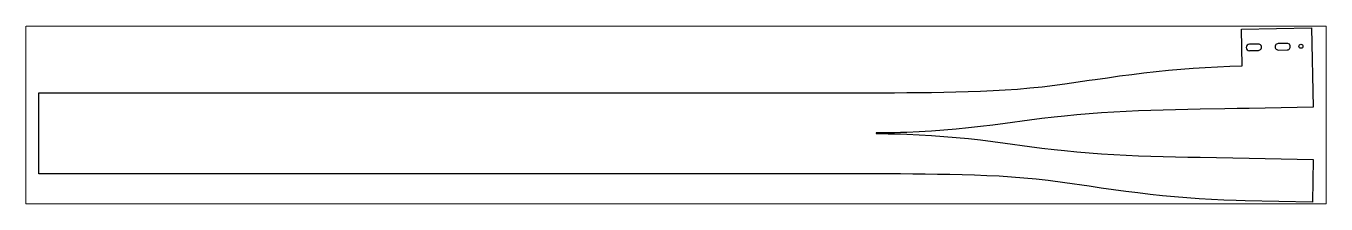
# Paper-space layout 'Layout1' of a CAD drawing. Header units: millimetres. Extents: x 0 to 257, y 80 to 115.
# The model-space entities are those that its viewports show. They can reach past a viewport. Long polylines and large blocks are cut down to what shows.
import ezdxf

# ---------------------------------------------------------------- set-up
doc = ezdxf.new("R2010")
doc.units = ezdxf.units.MM
doc.header["$LTSCALE"] = 25
doc.layers.add('3_Pezzi', color=7, linetype='Continuous')
doc.layers.add('5_Bulloni', color=7, linetype='Continuous')

msp = doc.modelspace()

# ---------------------------------------------------------------- linework, layer by layer
at = {"layer": '3_Pezzi', "color": 3, "linetype": 'Continuous'}
for p, q in [((1974.7, 140.5), (2089.8, 143)), ((1975.9, 80.4), (1974.7, 140.5)), ((2089.8, 143), (2092.6, 13)), ((1774.6, 64), (1794.7, 66.6)), ((1794.7, 66.6), (1814.7, 69)), ((1814.7, 69), (1834.8, 71.2)), ((1834.8, 71.2), (1854.9, 73.3)), ((1854.9, 73.3), (1875.1, 75.1)), ((1875.1, 75.1), (1895.2, 76.6)), ((1895.2, 76.6), (1915.4, 78)), ((1915.4, 78), (1935.5, 79)), ((1935.5, 79), (1955.7, 79.9)), ((1955.7, 79.9), (1975.9, 80.4)), ((1607.2, 42.5), (1627.4, 44.3)), ((1627.4, 44.3), (1647.5, 46.4)), ((1647.5, 46.4), (1684.6, 51.1)), ((1684.6, 51.1), (1724.6, 56.9)), ((1724.6, 56.9), (1734.6, 58.4)), ((1734.6, 58.4), (1754.6, 61.2)), ((1754.6, 61.2), (1774.6, 64)), ((0, -96.5), (0, 36.5)), ((0, 36.5), (1374.7, 36.5)), ((1374.7, 36.5), (1394.9, 36.6)), ((1394.9, 36.6), (1405, 36.6)), ((1405, 36.6), (1425.2, 36.7)), ((1425.2, 36.7), (1445.4, 36.9)), ((1445.4, 36.9), (1465.6, 37.1)), ((1465.6, 37.1), (1485.8, 37.5)), ((1485.8, 37.5), (1506, 37.9)), ((1506, 37.9), (1526.2, 38.4)), ((1526.2, 38.4), (1546.4, 39.1)), ((1546.4, 39.1), (1566.8, 40)), ((1566.8, 40), (1587, 41.1)), ((1587, 41.1), (1607.2, 42.5)), ((1704.4, 0.3), (1684.3, -1.7)), ((1724.6, 2), (1704.4, 0.3)), ((1744.8, 3.5), (1724.6, 2)), ((1765, 4.7), (1744.8, 3.5)), ((1785.3, 5.8), (1765, 4.7)), ((1805.5, 6.7), (1785.3, 5.8)), ((1825.8, 7.4), (1805.5, 6.7)), ((1846, 8), (1825.8, 7.4)), ((1866.3, 8.5), (1846, 8)), ((1886.5, 8.9), (1866.3, 8.5)), ((1906.7, 9.3), (1886.5, 8.9)), ((1947.2, 10), (1906.7, 9.3)), ((1967.4, 10.4), (1947.2, 10)), ((1987.6, 10.7), (1967.4, 10.4)), ((2092.6, 13), (1987.6, 10.7)), ((1526.3, -21.3), (1506.1, -23.3)), ((1546.4, -19.1), (1526.3, -21.3)), ((1566.5, -16.6), (1546.4, -19.1)), ((1586.7, -14), (1566.5, -16.6)), ((1626.9, -8.4), (1586.7, -14)), ((1647, -5.9), (1626.9, -8.4)), ((1667.1, -3.5), (1647, -5.9)), ((1684.3, -1.7), (1667.1, -3.5)), ((1384.8, -29.4), (1374.7, -29.4)), ((1374.7, -29.4), (1374.7, -30.6)), ((1374.7, -30.6), (1384.8, -30.6)), ((1394.9, -29.3), (1384.8, -29.4)), ((1384.8, -30.6), (1394.9, -30.7)), ((1405, -29.1), (1394.9, -29.3)), ((1394.9, -30.7), (1405, -30.9)), ((1415.1, -28.8), (1405, -29.1)), ((1405, -30.9), (1415.1, -31.1)), ((1425.2, -28.5), (1415.1, -28.8)), ((1415.1, -31.1), (1425.2, -31.5)), ((1445.4, -27.6), (1425.2, -28.5)), ((1425.2, -31.5), (1445.4, -32.4)), ((1455.5, -27.1), (1445.4, -27.6)), ((1445.4, -32.4), (1465.7, -33.5)), ((1465.7, -26.5), (1455.5, -27.1)), ((1485.9, -25), (1465.7, -26.5)), ((1465.7, -33.5), (1485.9, -35)), ((1506.1, -23.3), (1485.9, -25)), ((1485.9, -35), (1506.1, -36.7)), ((1506.1, -36.7), (1526.3, -38.7)), ((1526.3, -38.7), (1546.4, -40.9)), ((1546.4, -40.9), (1566.5, -43.4)), ((1566.5, -43.4), (1586.7, -46)), ((1586.7, -46), (1626.9, -51.6)), ((1626.9, -51.6), (1647, -54.1)), ((1647, -54.1), (1667.1, -56.5)), ((1667.1, -56.5), (1684.3, -58.3)), ((1684.3, -58.3), (1704.4, -60.3)), ((1704.4, -60.3), (1724.6, -62)), ((1724.6, -62), (1744.8, -63.5)), ((1744.8, -63.5), (1765, -64.7)), ((1765, -64.7), (1785.3, -65.8)), ((1785.3, -65.8), (1805.5, -66.7)), ((1805.5, -66.7), (1825.8, -67.4)), ((1825.8, -67.4), (1846, -68)), ((1846, -68), (1866.3, -68.5)), ((1866.3, -68.5), (1886.5, -68.9)), ((1886.5, -68.9), (1906.7, -69.3)), ((1906.7, -69.3), (1987.6, -70.7)), ((1987.6, -70.7), (2092.6, -73)), ((2092.6, -73), (2091.1, -143)), ((1374.7, -96.5), (0, -96.5)), ((1415.1, -96.7), (1374.7, -96.5)), ((1435.3, -96.8), (1415.1, -96.7)), ((1455.5, -97), (1435.3, -96.8)), ((1475.7, -97.3), (1455.5, -97)), ((1495.9, -97.6), (1475.7, -97.3)), ((1516.1, -98.1), (1495.9, -97.6)), ((1536.3, -98.7), (1516.1, -98.1)), ((1556.5, -99.5), (1536.3, -98.7)), ((1576.9, -100.5), (1556.5, -99.5)), ((1597.1, -101.8), (1576.9, -100.5)), ((1617.3, -103.4), (1597.1, -101.8)), ((1637.4, -105.3), (1617.3, -103.4)), ((1657.5, -107.6), (1637.4, -105.3)), ((1684.6, -111.1), (1657.5, -107.6)), ((1724.6, -116.9), (1684.6, -111.1)), ((1744.6, -119.8), (1724.6, -116.9)), ((1764.6, -122.6), (1744.6, -119.8)), ((1784.7, -125.3), (1764.6, -122.6)), ((1804.7, -127.8), (1784.7, -125.3)), ((1824.8, -130.1), (1804.7, -127.8)), ((1844.9, -132.3), (1824.8, -130.1)), ((1865, -134.2), (1844.9, -132.3)), ((1885.1, -135.9), (1865, -134.2)), ((1905.3, -137.3), (1885.1, -135.9)), ((1925.5, -138.5), (1905.3, -137.3)), ((1945.6, -139.5), (1925.5, -138.5)), ((1965.8, -140.2), (1945.6, -139.5)), ((1980.6, -140.6), (1965.8, -140.2)), ((2091.1, -143), (1980.6, -140.6))]:
    msp.add_line(p, q, dxfattribs=at)
at = {"layer": '5_Bulloni', "color": 4, "linetype": 'Continuous'}
for p, q in [((2002.3, 116.3), (1987.8, 116)), ((2049.6, 117.4), (2035.1, 117)), ((2035.3, 106.5), (2049.8, 106.9)), ((1988, 105.5), (2002.5, 105.8))]:
    msp.add_line(p, q, dxfattribs=at)
at = {"layer": '5_Bulloni', "color": 2, "linetype": 'Continuous'}
msp.add_circle((2072.4, 112.6), 3.25, dxfattribs=at)
at = {"layer": '5_Bulloni', "color": 4, "linetype": 'Continuous'}
for centre, start, end in [((1987.9, 110.7), 91.2444, 271.2444), ((2002.4, 111.1), 271.2444, 91.2444), ((2035.2, 111.8), 91.243, 271.2444), ((2049.7, 112.1), 271.2444, 91.2444)]:
    msp.add_arc(centre, 5.25, start, end, dxfattribs=at)

psp = doc.layouts.get("Layout1")

# ---------------------------------------------------------------- viewports
at = {"layer": '0'}
psp.add_viewport(center=(128.5, 97.5), size=(257, 35.118), view_center_point=(1046.3, 0), view_height=291.6637, dxfattribs=at)

doc.saveas('drawing.dxf')
